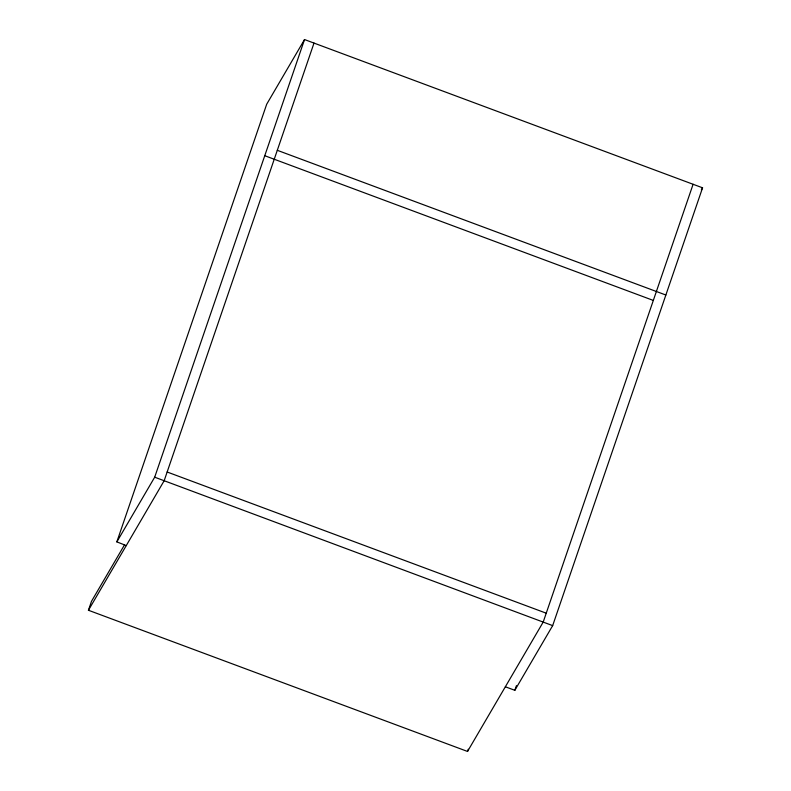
<?xml version="1.0" encoding="UTF-8"?>
<svg xmlns="http://www.w3.org/2000/svg" width="791" height="791" viewBox="0 0 791 791"><rect width="100%" height="100%" fill="white"/><g stroke="black" fill="none" stroke-linecap="round" stroke-linejoin="round"><path stroke-width="1.19" d="M693.094 184.273L543.19 622.092L467.521 751.45L88.434 610.257L91.489 601.318L124.365 545.128M314.007 43.08L164.162 480.73L126.263 545.582L116.85 541.875L266.696 104.224L304.525 39.55L702.566 187.803L552.672 625.622L514.832 690.306L505.35 686.776M116.85 541.875L154.69 477.2L304.525 39.55M467.521 751.45L468.282 749.215M514.832 690.306L516.434 685.629M88.434 610.257L126.263 545.582M701.33 189.919L702.566 187.803M277.295 150.3L665.864 295.023M264.758 155.708L653.326 300.432M167.158 472L546.245 613.193M154.69 477.2L552.672 625.622"/></g></svg>
